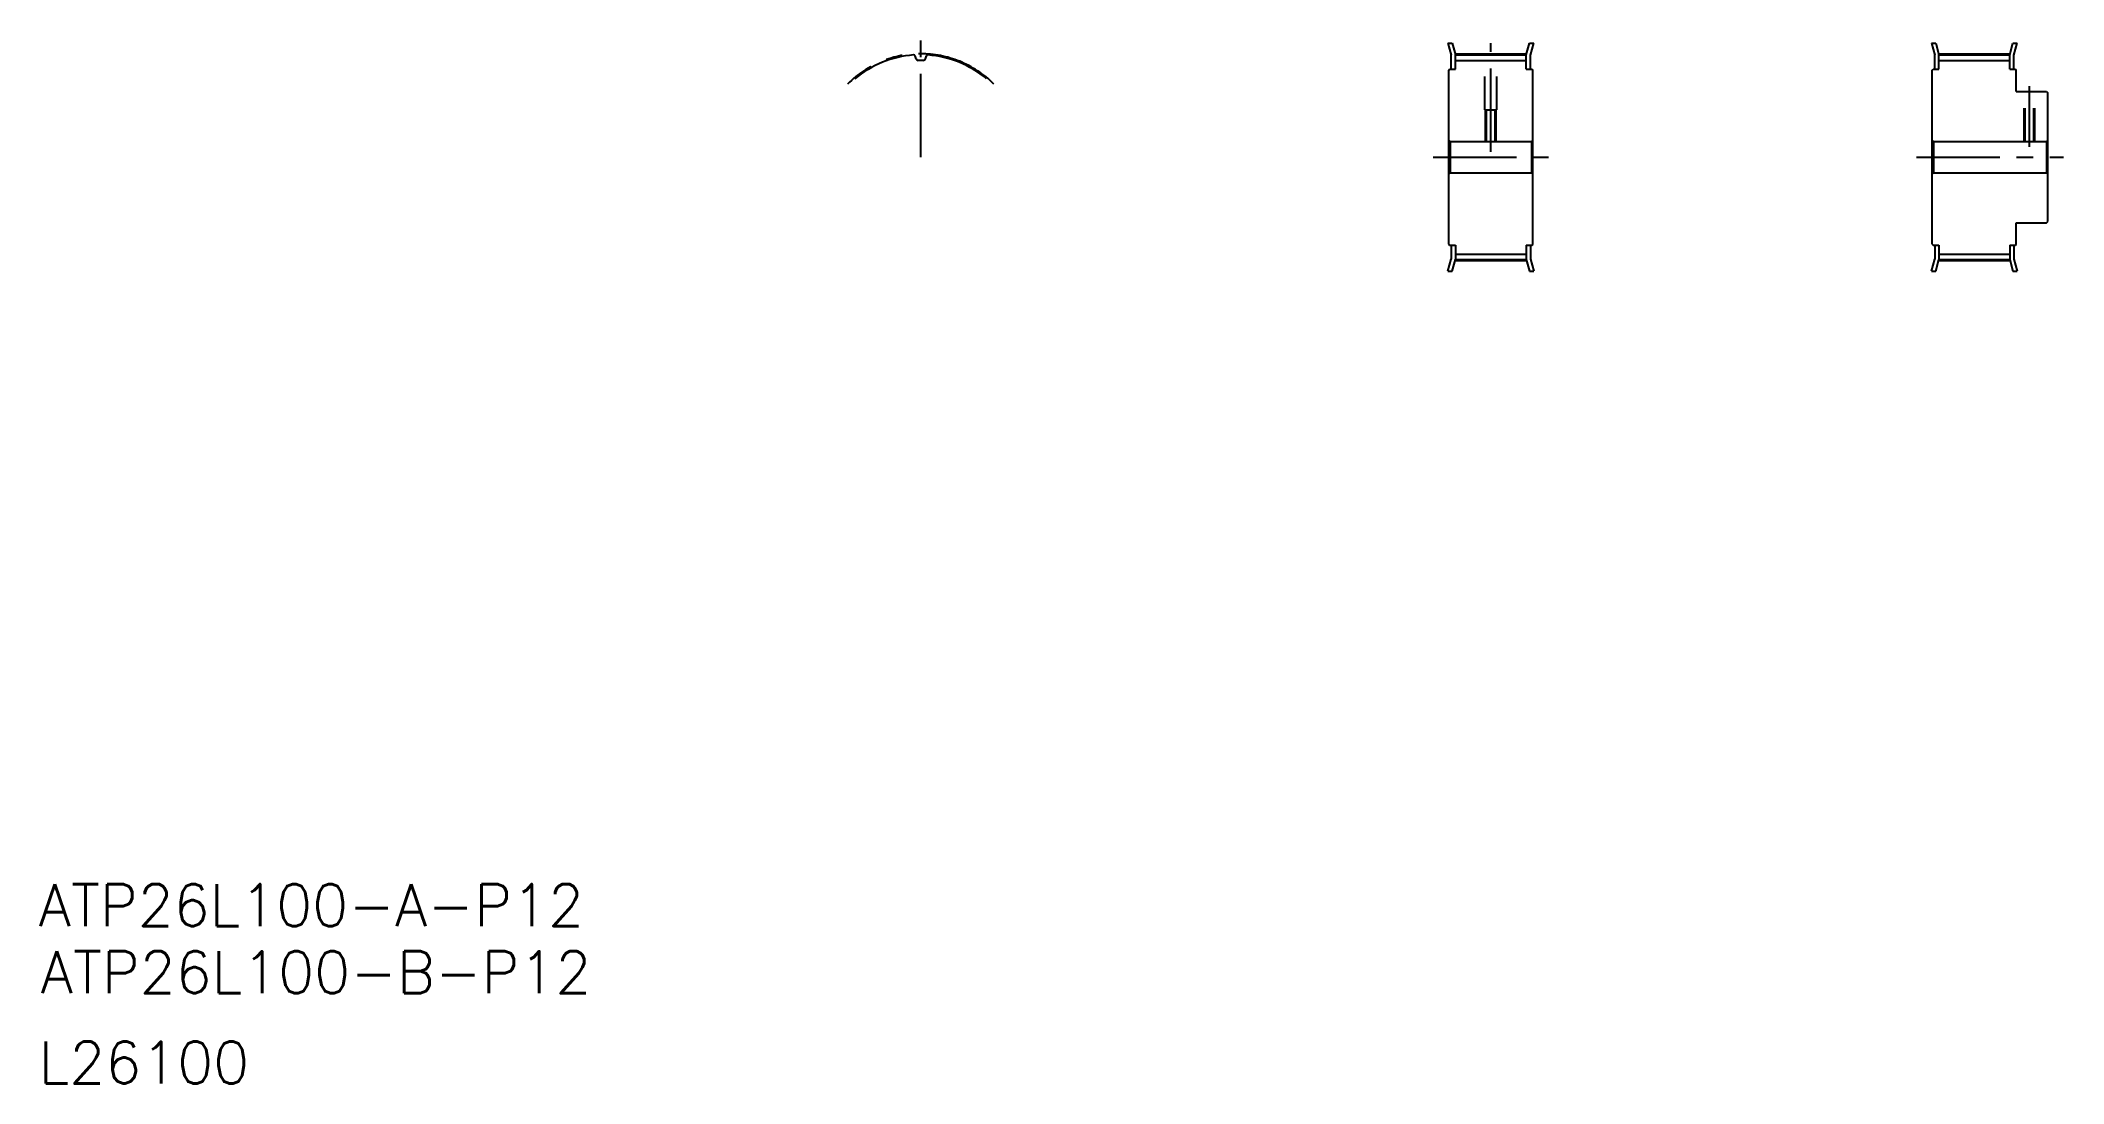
# Model space of a CAD drawing. Extents: x -317 to 454, y -225 to 172.
import ezdxf

# ---------------------------------------------------------------- set-up
doc = ezdxf.new("R2010")
doc.units = 0
doc.linetypes.add('CENTER', pattern=[50.8, 31.75, -6.35, 6.35, -6.35])
doc.linetypes.add('DASHED', pattern=[19.05, 12.7, -6.35])
doc.layers.get('0').update_dxf_attribs({"linetype": 'CONTINUOUS'})
doc.layers.add('CENTER', color=1, linetype='CENTER')
doc.styles.get("Standard").update_dxf_attribs({"font": 'txt', "bigfont": 'BIGFONT'})

msp = doc.modelspace()

# ---------------------------------------------------------------- linework, layer by layer
at = {"color": 7, "linetype": 'CONTINUOUS'}
for p, q in [((218.97, 171.03), (220.63, 171.03)), ((218.97, 171.03), (220.23, 166.35)), ((220.63, 171.03), (221.83, 166.56)), ((248.83, 166.56), (250.02, 171.03)), ((250.02, 171.03), (251.68, 171.03)), ((250.43, 166.35), (251.68, 171.03)), ((403.18, 171.03), (404.43, 166.35)), ((403.18, 171.03), (404.83, 171.03)), ((404.83, 171.03), (406.03, 166.56)), ((433.03, 166.56), (434.23, 171.03)), ((434.23, 171.03), (435.88, 171.03)), ((434.63, 166.35), (435.88, 171.03)), ((16.34, 164.99), (15.93, 166.12)), ((19.87, 164.99), (20.28, 166.12)), ((220.23, 161.03), (220.23, 166.35)), ((221.83, 166.56), (248.83, 166.56)), ((221.83, 161.03), (221.83, 166.56)), ((221.83, 164.43), (248.83, 164.43)), ((248.83, 161.03), (248.83, 166.56)), ((250.43, 161.03), (250.43, 166.35)), ((404.43, 161.03), (404.43, 166.35)), ((406.03, 166.56), (433.03, 166.56)), ((406.03, 161.03), (406.03, 166.56)), ((406.03, 164.43), (433.03, 164.43)), ((433.03, 161.03), (433.03, 166.56)), ((434.63, 161.03), (434.63, 166.35)), ((219.33, 160.73), (219.63, 161.03)), ((219.33, 94.33), (219.33, 160.73)), ((219.63, 161.03), (221.83, 161.03)), ((248.83, 161.03), (251.03, 161.03)), ((251.03, 161.03), (251.33, 160.73)), ((251.33, 94.33), (251.33, 160.73)), ((403.53, 160.73), (403.83, 161.03)), ((403.53, 94.33), (403.53, 160.73)), ((403.83, 161.03), (406.03, 161.03)), ((433.03, 161.03), (435.23, 161.03)), ((435.23, 161.03), (435.53, 160.73)), ((435.53, 152.53), (435.53, 160.73)), ((435.53, 152.53), (447.03, 152.53)), ((447.03, 152.53), (447.53, 152.03)), ((447.53, 103.03), (447.53, 152.03)), ((219.33, 134.03), (219.83, 133.53)), ((219.83, 133.53), (250.83, 133.53)), ((219.83, 133.53), (219.83, 121.53)), ((251.33, 134.03), (250.83, 133.53)), ((250.83, 133.53), (250.83, 121.53)), ((403.53, 134.03), (404.03, 133.53)), ((404.03, 133.53), (447.03, 133.53)), ((404.03, 133.53), (404.03, 121.53)), ((447.03, 133.53), (447.53, 134.03)), ((447.03, 133.53), (447.03, 121.53)), ((219.33, 121.03), (219.83, 121.53)), ((219.83, 121.53), (250.83, 121.53)), ((251.33, 121.03), (250.83, 121.53)), ((403.53, 121.03), (404.03, 121.53)), ((404.03, 121.53), (447.03, 121.53)), ((447.03, 121.53), (447.53, 121.03)), ((435.53, 102.53), (447.03, 102.53)), ((435.53, 94.33), (435.53, 102.53)), ((447.03, 102.53), (447.53, 103.03)), ((219.33, 94.33), (219.63, 94.03)), ((219.63, 94.03), (221.83, 94.03)), ((220.23, 94.03), (220.23, 88.7)), ((221.83, 94.03), (221.83, 88.49)), ((248.83, 94.03), (248.83, 88.49)), ((248.83, 94.03), (251.03, 94.03)), ((250.43, 94.03), (250.43, 88.7)), ((251.03, 94.03), (251.33, 94.33)), ((403.53, 94.33), (403.83, 94.03)), ((403.83, 94.03), (406.03, 94.03)), ((404.43, 94.03), (404.43, 88.7)), ((406.03, 94.03), (406.03, 88.49)), ((433.03, 94.03), (433.03, 88.49)), ((433.03, 94.03), (435.23, 94.03)), ((434.63, 94.03), (434.63, 88.7)), ((435.23, 94.03), (435.53, 94.33)), ((218.97, 84.03), (220.23, 88.7)), ((220.63, 84.03), (221.83, 88.49)), ((221.83, 90.62), (248.83, 90.62)), ((221.83, 88.49), (248.83, 88.49)), ((248.83, 88.49), (250.02, 84.03)), ((250.43, 88.7), (251.68, 84.03)), ((403.18, 84.03), (404.43, 88.7)), ((404.83, 84.03), (406.03, 88.49)), ((406.03, 90.62), (433.03, 90.62)), ((406.03, 88.49), (433.03, 88.49)), ((433.03, 88.49), (434.23, 84.03)), ((434.63, 88.7), (435.88, 84.03)), ((218.97, 84.03), (220.63, 84.03)), ((250.02, 84.03), (251.68, 84.03)), ((403.18, 84.03), (404.83, 84.03)), ((434.23, 84.03), (435.88, 84.03))]:
    msp.add_line(p, q, dxfattribs=at)
at = {"color": 3, "linetype": 'DASHED'}
for p, q in [((233.08, 145.53), (233.08, 164.43)), ((237.58, 145.53), (237.58, 164.43)), ((438.53, 133.53), (438.53, 152.53)), ((438.91, 133.53), (438.91, 152.53)), ((442.15, 133.53), (442.15, 152.53)), ((442.53, 133.53), (442.53, 152.53)), ((233.08, 145.53), (237.58, 145.53)), ((233.33, 133.53), (233.33, 145.53)), ((233.71, 133.53), (233.71, 145.53)), ((236.95, 133.53), (236.95, 145.53)), ((237.33, 133.53), (237.33, 145.53))]:
    msp.add_line(p, q, dxfattribs=at)
at = {"color": 7, "linetype": 'CONTINUOUS'}
for centre, radius, start, end in [((18.11, 127.53), 39.03, 93.9827, 130), ((15.43, 165.94), 0.53, 20, 93.9827), ((17.15, 165.28), 0.86, 200, 271.44947), ((18.11, 127.53), 36.9, 88.55053, 91.44947), ((19.06, 165.28), 0.86, 268.55053, 340), ((20.78, 165.94), 0.53, 86.0173, 160), ((18.11, 127.53), 39.03, 50, 86.0173)]:
    msp.add_arc(centre, radius, start, end, dxfattribs=at)
at = {"layer": 'CENTER', "color": 1, "linetype": 'CENTER'}
for p, q in [((18.11, 127.53), (18.11, 172.01)), ((235.33, 129.53), (235.33, 170.94)), ((221.72, 166.94), (248.93, 166.94)), ((405.93, 166.94), (433.13, 166.94)), ((440.53, 131.53), (440.53, 154.53)), ((213.33, 127.53), (257.33, 127.53)), ((397.53, 127.53), (453.53, 127.53)), ((221.72, 88.11), (248.93, 88.11)), ((405.93, 88.11), (433.13, 88.11))]:
    msp.add_line(p, q, dxfattribs=at)
msp.add_arc((18.11, 127.53), 39.41, 45, 135, dxfattribs=at)

# ---------------------------------------------------------------- texts
at = {"color": 7, "linetype": 'CONTINUOUS'}
for s, p in [('ATP26L100-A-P12', (-317.98, -165.48)), ('ATP26L100-B-P12', (-317.21, -191.06)), ('L26100', (-317.98, -225.48))]:
    msp.add_text(s, height=16, dxfattribs=at).set_placement(p)

doc.saveas('drawing.dxf')
